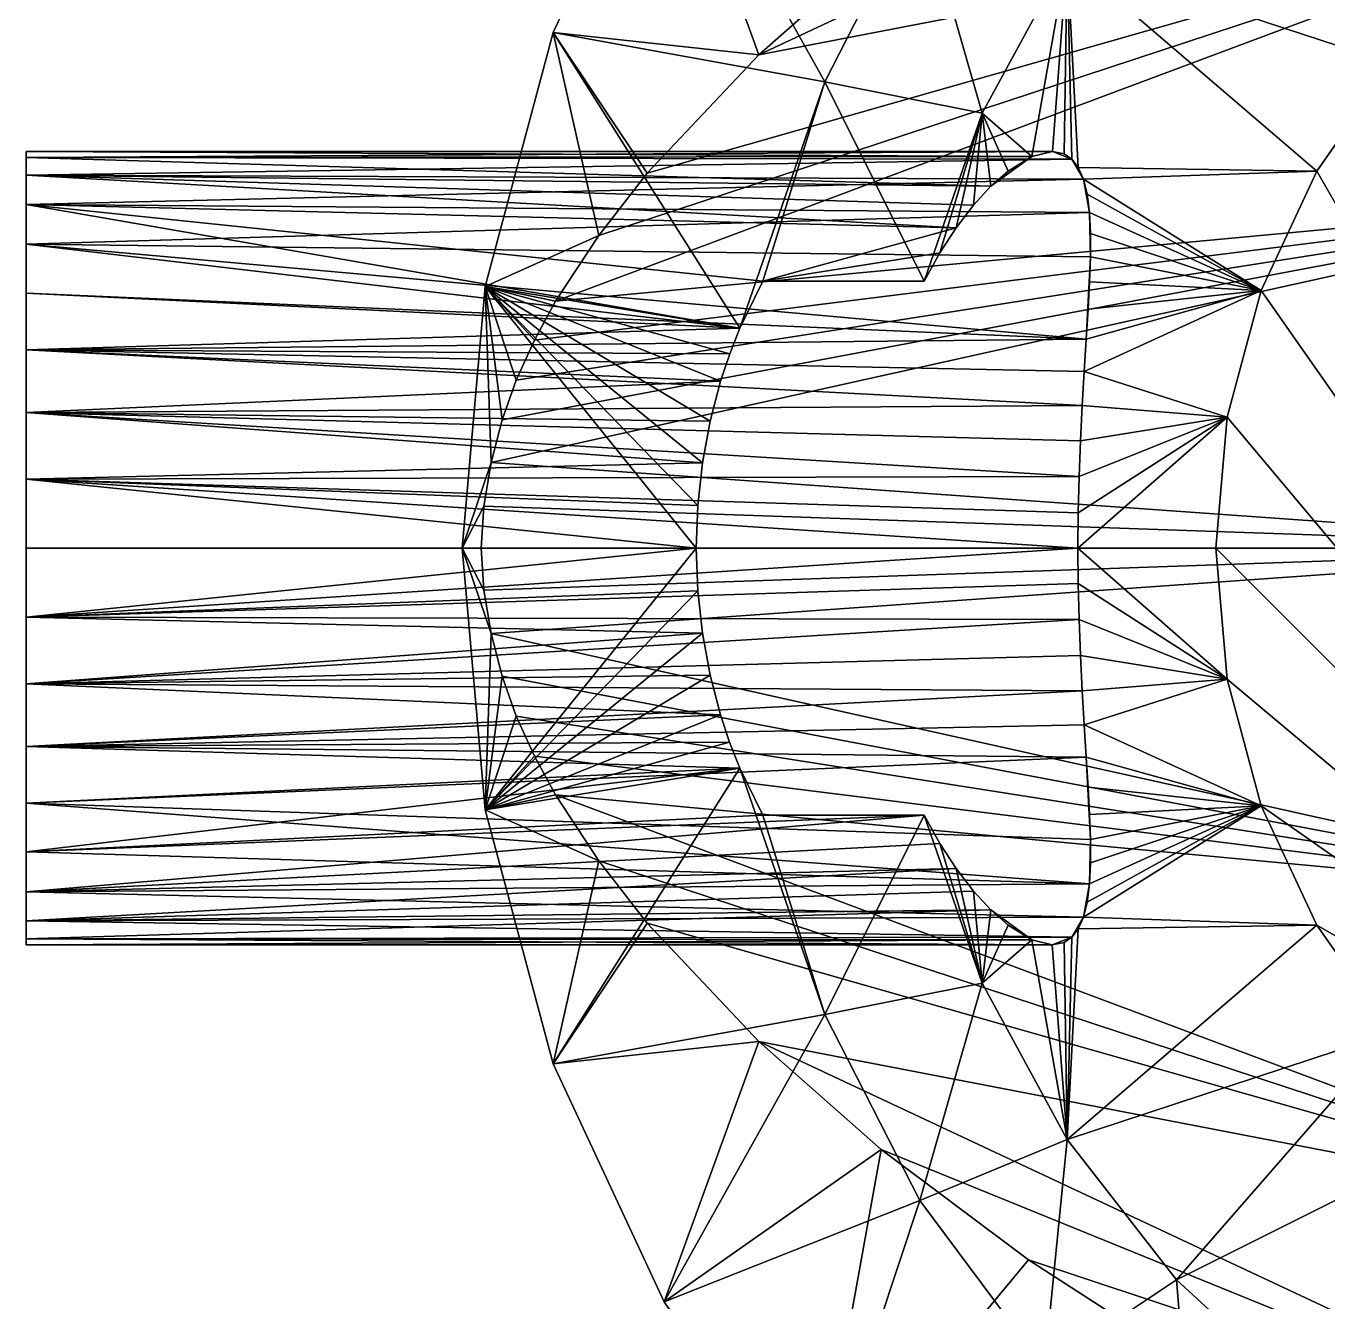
# Model space of a CAD drawing. Header units: inches. Extents: x 0 to 46333, y 12439 to 30520.
# Drawn here: x 12014.95 to 12047.86, y 17482.95 to 17515.18 of the extents above; entities that cross this region are included whole.
import ezdxf

# ---------------------------------------------------------------- set-up
doc = ezdxf.new("R2010")
doc.units = ezdxf.units.IN
doc.header["$MEASUREMENT"] = 0
doc.layers.add('DLX_FL1_LUM', color=7, linetype='Continuous', true_color=0xffd400)

msp = doc.modelspace()

# ---------------------------------------------------------------- linework, layer by layer
at = {"layer": 'DLX_FL1_LUM'}
for points in [[(12033.476, 17514.46, 0), (12057.188, 17525.573, 0)], [(12057.188, 17525.573, 0), (12033.476, 17514.46, 0)], [(12031.083, 17521.036, 0), (12028.276, 17515.019, 0)], [(12028.276, 17515.019, 0), (12031.083, 17521.036, 0)], [(12031.083, 17521.036, 0), (12035.143, 17513.772, 0)], [(12035.143, 17513.772, 0), (12031.083, 17521.036, 0)], [(12031.083, 17521.036, 0), (12033.476, 17514.46, 0)], [(12033.476, 17514.46, 0), (12031.083, 17521.036, 0)], [(12028.336, 17508.228, 0), (12057.188, 17519.033, 0)], [(12057.188, 17519.033, 0), (12028.336, 17508.228, 0)], [(12029.427, 17509.894, 0), (12057.188, 17519.033, 0)], [(12057.188, 17519.033, 0), (12029.427, 17509.894, 0)], [(12057.188, 17519.033, 0), (12030.648, 17511.47, 0)], [(12030.648, 17511.47, 0), (12057.188, 17519.033, 0)], [(12033.476, 17514.46, 0), (12057.188, 17519.033, 0)], [(12057.188, 17519.033, 0), (12033.476, 17514.46, 0)], [(12037.539, 17518.473, 0), (12035.143, 17513.772, 0)], [(12035.143, 17513.772, 0), (12037.539, 17518.473, 0)], [(12039.118, 17512.985, 0), (12037.539, 17518.473, 0)], [(12037.539, 17518.473, 0), (12039.118, 17512.985, 0)], [(12036.564, 17517.185, 0), (12033.476, 17514.46, 0)], [(12033.476, 17514.46, 0), (12036.564, 17517.185, 0)], [(12039.118, 17512.985, 0), (12041.264, 17516.936, 0)], [(12041.264, 17516.936, 0), (12039.118, 17512.985, 0)], [(12040.37, 17511.888, 0), (12041.264, 17516.936, 0)], [(12041.264, 17516.936, 0), (12040.37, 17511.888, 0)], [(12040.891, 17512.015, 0), (12041.264, 17516.936, 0)], [(12041.264, 17516.936, 0), (12040.891, 17512.015, 0)], [(12041.186, 17511.957, 0), (12041.264, 17516.936, 0)], [(12041.264, 17516.936, 0), (12041.186, 17511.957, 0)], [(12041.264, 17516.936, 0), (12041.382, 17511.824, 0)], [(12041.547, 17511.61, 0), (12041.264, 17516.936, 0)], [(12041.382, 17511.824, 0), (12041.264, 17516.936, 0)], [(12047.575, 17511.513, 0), (12041.264, 17516.936, 0)], [(12041.264, 17516.936, 0), (12041.547, 17511.61, 0)], [(12041.264, 17516.936, 0), (12049.479, 17514.233, 0)], [(12041.264, 17516.936, 0), (12047.575, 17511.513, 0)], [(12049.479, 17514.233, 0), (12041.264, 17516.936, 0)], [(12028.276, 17515.019, 0), (12026.558, 17508.606, 0)], [(12026.558, 17508.606, 0), (12028.276, 17515.019, 0)], [(12032.994, 17507.552, 0), (12028.276, 17515.019, 0)], [(12035.143, 17513.772, 0), (12028.276, 17515.019, 0)], [(12028.276, 17515.019, 0), (12032.994, 17507.552, 0)], [(12028.276, 17515.019, 0), (12035.143, 17513.772, 0)], [(12033.476, 17514.46, 0), (12028.276, 17515.019, 0)], [(12028.276, 17515.019, 0), (12029.427, 17509.894, 0)], [(12030.648, 17511.47, 0), (12028.276, 17515.019, 0)], [(12028.276, 17515.019, 0), (12033.476, 17514.46, 0)], [(12029.427, 17509.894, 0), (12028.276, 17515.019, 0)], [(12028.276, 17515.019, 0), (12030.648, 17511.47, 0)], [(12033.476, 17514.46, 0), (12030.648, 17511.47, 0)], [(12030.648, 17511.47, 0), (12033.476, 17514.46, 0)], [(12047.575, 17511.513, 0), (12049.479, 17514.233, 0)], [(12049.479, 17514.233, 0), (12047.575, 17511.513, 0)], [(12035.143, 17513.772, 0), (12032.994, 17507.552, 0)], [(12032.994, 17507.552, 0), (12035.143, 17513.772, 0)], [(12035.143, 17513.772, 0), (12033.572, 17508.735, 0)], [(12033.572, 17508.735, 0), (12035.143, 17513.772, 0)], [(12035.143, 17513.772, 0), (12039.118, 17512.985, 0)], [(12037.65, 17508.734, 0), (12035.143, 17513.772, 0)], [(12039.118, 17512.985, 0), (12035.143, 17513.772, 0)], [(12035.143, 17513.772, 0), (12037.65, 17508.734, 0)], [(12037.65, 17508.734, 0), (12039.118, 17512.985, 0)], [(12039.118, 17512.985, 0), (12037.65, 17508.734, 0)], [(12038.048, 17509.451, 0), (12039.118, 17512.985, 0)], [(12039.118, 17512.985, 0), (12038.048, 17509.451, 0)], [(12038.463, 17510.089, 0), (12039.118, 17512.985, 0)], [(12039.118, 17512.985, 0), (12038.463, 17510.089, 0)], [(12038.898, 17510.654, 0), (12039.118, 17512.985, 0)], [(12039.118, 17512.985, 0), (12038.898, 17510.654, 0)], [(12039.339, 17511.135, 0), (12039.118, 17512.985, 0)], [(12039.771, 17511.518, 0), (12039.118, 17512.985, 0)], [(12039.118, 17512.985, 0), (12039.339, 17511.135, 0)], [(12040.37, 17511.888, 0), (12039.118, 17512.985, 0)], [(12039.118, 17512.985, 0), (12039.771, 17511.518, 0)], [(12039.118, 17512.985, 0), (12040.37, 17511.888, 0)], [(12014.954, 17512.016, 0), (12014.953, 17491.969, 0)], [(12014.953, 17491.969, 0), (12014.954, 17512.016, 0)], [(12014.954, 17511.864, 0), (12014.953, 17491.969, 0)], [(12014.953, 17491.969, 0), (12014.954, 17511.864, 0)], [(12014.954, 17511.864, 0), (12014.953, 17491.969, 0)], [(12014.953, 17491.969, 0), (12014.954, 17511.864, 0)], [(12014.954, 17511.864, 0), (12014.954, 17512.016, 0)], [(12014.954, 17512.016, 0), (12040.37, 17511.888, 0)], [(12014.954, 17512.016, 0), (12040.891, 17512.015, 0)], [(12040.37, 17511.888, 0), (12014.954, 17512.016, 0)], [(12040.891, 17512.015, 0), (12014.954, 17512.016, 0)], [(12014.954, 17512.016, 0), (12014.954, 17511.864, 0)], [(12014.954, 17511.864, 0), (12014.954, 17512.016, 0)], [(12014.954, 17512.016, 0), (12014.954, 17511.864, 0)], [(12014.954, 17511.864, 0), (12040.891, 17512.015, 0)], [(12040.891, 17512.015, 0), (12014.954, 17511.864, 0)], [(12014.954, 17511.864, 0), (12040.37, 17511.888, 0)], [(12040.37, 17511.888, 0), (12014.954, 17511.864, 0)], [(12014.954, 17511.412, 0), (12014.954, 17511.864, 0)], [(12014.954, 17511.864, 0), (12039.339, 17511.135, 0)], [(12039.339, 17511.135, 0), (12014.954, 17511.864, 0)], [(12014.954, 17511.864, 0), (12041.382, 17511.824, 0)], [(12041.382, 17511.824, 0), (12014.954, 17511.864, 0)], [(12014.954, 17511.864, 0), (12014.954, 17511.412, 0)], [(12014.954, 17511.412, 0), (12014.954, 17511.864, 0)], [(12014.954, 17511.864, 0), (12014.954, 17511.412, 0)], [(12039.339, 17511.135, 0), (12040.37, 17511.888, 0)], [(12040.37, 17511.888, 0), (12039.339, 17511.135, 0)], [(12039.771, 17511.518, 0), (12040.37, 17511.888, 0)], [(12040.37, 17511.888, 0), (12039.771, 17511.518, 0)], [(12040.37, 17511.888, 0), (12040.891, 17512.015, 0)], [(12040.891, 17512.015, 0), (12040.37, 17511.888, 0)], [(12040.891, 17512.015, 0), (12041.186, 17511.957, 0)], [(12041.186, 17511.957, 0), (12040.891, 17512.015, 0)], [(12040.891, 17512.015, 0), (12041.382, 17511.824, 0)], [(12041.382, 17511.824, 0), (12040.891, 17512.015, 0)], [(12041.186, 17511.957, 0), (12041.382, 17511.824, 0)], [(12041.382, 17511.824, 0), (12041.186, 17511.957, 0)], [(12014.954, 17511.412, 0), (12041.382, 17511.824, 0)], [(12041.382, 17511.824, 0), (12014.954, 17511.412, 0)], [(12041.382, 17511.824, 0), (12041.547, 17511.61, 0)], [(12041.382, 17511.824, 0), (12041.678, 17511.313, 0)], [(12041.547, 17511.61, 0), (12041.382, 17511.824, 0)], [(12041.678, 17511.313, 0), (12041.382, 17511.824, 0)], [(12047.575, 17511.513, 0), (12041.547, 17511.61, 0)], [(12041.547, 17511.61, 0), (12041.678, 17511.313, 0)], [(12041.547, 17511.61, 0), (12047.575, 17511.513, 0)], [(12041.678, 17511.313, 0), (12041.547, 17511.61, 0)], [(12014.954, 17511.412, 0), (12014.953, 17491.969, 0)], [(12014.953, 17491.969, 0), (12014.954, 17511.412, 0)], [(12014.954, 17511.412, 0), (12014.953, 17491.969, 0)], [(12014.953, 17491.969, 0), (12014.954, 17511.412, 0)], [(12014.954, 17510.673, 0), (12014.954, 17511.412, 0)], [(12014.954, 17511.412, 0), (12038.463, 17510.089, 0)], [(12014.954, 17511.412, 0), (12038.898, 17510.654, 0)], [(12038.463, 17510.089, 0), (12014.954, 17511.412, 0)], [(12014.954, 17511.412, 0), (12039.339, 17511.135, 0)], [(12038.898, 17510.654, 0), (12014.954, 17511.412, 0)], [(12039.339, 17511.135, 0), (12014.954, 17511.412, 0)], [(12014.954, 17511.412, 0), (12041.678, 17511.313, 0)], [(12041.678, 17511.313, 0), (12014.954, 17511.412, 0)], [(12014.954, 17511.412, 0), (12014.954, 17510.673, 0)], [(12014.954, 17510.673, 0), (12014.954, 17511.412, 0)], [(12014.954, 17511.412, 0), (12014.954, 17510.673, 0)], [(12014.954, 17510.673, 0), (12041.678, 17511.313, 0)], [(12041.678, 17511.313, 0), (12014.954, 17510.673, 0)], [(12030.648, 17511.47, 0), (12029.427, 17509.894, 0)], [(12029.427, 17509.894, 0), (12030.648, 17511.47, 0)], [(12039.339, 17511.135, 0), (12039.771, 17511.518, 0)], [(12039.771, 17511.518, 0), (12039.339, 17511.135, 0)], [(12047.575, 17511.513, 0), (12041.678, 17511.313, 0)], [(12041.678, 17511.313, 0), (12047.575, 17511.513, 0)], [(12046.172, 17508.505, 0), (12041.678, 17511.313, 0)], [(12041.678, 17511.313, 0), (12041.773, 17510.934, 0)], [(12041.678, 17511.313, 0), (12046.172, 17508.505, 0)], [(12041.678, 17511.313, 0), (12041.829, 17510.473, 0)], [(12041.773, 17510.934, 0), (12041.678, 17511.313, 0)], [(12041.829, 17510.473, 0), (12041.678, 17511.313, 0)], [(12046.172, 17508.505, 0), (12047.575, 17511.513, 0)], [(12047.575, 17511.513, 0), (12046.172, 17508.505, 0)], [(12064.067, 17482.946, 0), (12047.575, 17511.513, 0)], [(12047.575, 17511.513, 0), (12064.067, 17482.946, 0)], [(12026.704, 17504.154, 0), (12057.188, 17510.923, 0)], [(12057.188, 17510.923, 0), (12026.704, 17504.154, 0)], [(12026.984, 17505.232, 0), (12057.188, 17510.923, 0)], [(12057.188, 17510.923, 0), (12026.984, 17505.232, 0)], [(12057.188, 17510.923, 0), (12027.343, 17506.237, 0)], [(12027.343, 17506.237, 0), (12057.188, 17510.923, 0)], [(12027.807, 17507.248, 0), (12057.188, 17510.923, 0)], [(12057.188, 17510.923, 0), (12027.807, 17507.248, 0)], [(12028.336, 17508.228, 0), (12057.188, 17510.923, 0)], [(12057.188, 17510.923, 0), (12028.336, 17508.228, 0)], [(12038.898, 17510.654, 0), (12039.339, 17511.135, 0)], [(12039.339, 17511.135, 0), (12038.898, 17510.654, 0)], [(12046.172, 17508.505, 0), (12041.773, 17510.934, 0)], [(12041.773, 17510.934, 0), (12041.829, 17510.473, 0)], [(12041.773, 17510.934, 0), (12046.172, 17508.505, 0)], [(12041.829, 17510.473, 0), (12041.773, 17510.934, 0)], [(12014.954, 17510.673, 0), (12014.953, 17491.969, 0)], [(12014.953, 17491.969, 0), (12014.954, 17510.673, 0)], [(12014.954, 17510.673, 0), (12014.953, 17491.969, 0)], [(12014.953, 17491.969, 0), (12014.954, 17510.673, 0)], [(12014.954, 17509.671, 0), (12014.954, 17510.673, 0)], [(12014.954, 17510.673, 0), (12032.994, 17507.552, 0)], [(12014.954, 17510.673, 0), (12033.572, 17508.735, 0)], [(12032.994, 17507.552, 0), (12014.954, 17510.673, 0)], [(12014.954, 17510.673, 0), (12038.463, 17510.089, 0)], [(12033.572, 17508.735, 0), (12014.954, 17510.673, 0)], [(12038.463, 17510.089, 0), (12014.954, 17510.673, 0)], [(12014.954, 17510.673, 0), (12041.829, 17510.473, 0)], [(12041.829, 17510.473, 0), (12014.954, 17510.673, 0)], [(12014.954, 17510.673, 0), (12014.954, 17509.671, 0)], [(12014.954, 17509.671, 0), (12014.954, 17510.673, 0)], [(12014.954, 17510.673, 0), (12014.954, 17509.671, 0)], [(12038.463, 17510.089, 0), (12038.898, 17510.654, 0)], [(12038.898, 17510.654, 0), (12038.463, 17510.089, 0)], [(12014.954, 17509.671, 0), (12041.829, 17510.473, 0)], [(12041.829, 17510.473, 0), (12014.954, 17509.671, 0)], [(12046.172, 17508.505, 0), (12041.829, 17510.473, 0)], [(12041.829, 17510.473, 0), (12041.853, 17509.943, 0)], [(12041.829, 17510.473, 0), (12046.172, 17508.505, 0)], [(12041.829, 17510.473, 0), (12041.851, 17509.354, 0)], [(12041.853, 17509.943, 0), (12041.829, 17510.473, 0)], [(12041.851, 17509.354, 0), (12041.829, 17510.473, 0)], [(12029.427, 17509.894, 0), (12026.558, 17508.606, 0)], [(12026.558, 17508.606, 0), (12029.427, 17509.894, 0)], [(12029.427, 17509.894, 0), (12028.336, 17508.228, 0)], [(12028.336, 17508.228, 0), (12029.427, 17509.894, 0)], [(12033.572, 17508.735, 0), (12038.463, 17510.089, 0)], [(12038.463, 17510.089, 0), (12033.572, 17508.735, 0)], [(12038.048, 17509.451, 0), (12038.463, 17510.089, 0)], [(12038.463, 17510.089, 0), (12038.048, 17509.451, 0)], [(12041.853, 17509.943, 0), (12041.851, 17509.354, 0)], [(12041.851, 17509.354, 0), (12041.853, 17509.943, 0)], [(12046.172, 17508.505, 0), (12041.853, 17509.943, 0)], [(12041.853, 17509.943, 0), (12046.172, 17508.505, 0)], [(12014.954, 17509.671, 0), (12014.953, 17491.969, 0)], [(12014.953, 17491.969, 0), (12014.954, 17509.671, 0)], [(12014.954, 17509.671, 0), (12014.953, 17491.969, 0)], [(12014.953, 17491.969, 0), (12014.954, 17509.671, 0)], [(12032.994, 17507.552, 0), (12014.954, 17509.671, 0)], [(12014.954, 17508.435, 0), (12014.954, 17509.671, 0)], [(12014.954, 17509.671, 0), (12032.994, 17507.552, 0)], [(12014.954, 17509.671, 0), (12041.851, 17509.354, 0)], [(12041.851, 17509.354, 0), (12014.954, 17509.671, 0)], [(12014.954, 17509.671, 0), (12041.746, 17507.272, 0)], [(12041.746, 17507.272, 0), (12014.954, 17509.671, 0)], [(12014.954, 17509.671, 0), (12014.954, 17508.435, 0)], [(12014.954, 17508.435, 0), (12014.954, 17509.671, 0)], [(12014.954, 17509.671, 0), (12014.954, 17508.435, 0)], [(12033.572, 17508.735, 0), (12038.048, 17509.451, 0)], [(12038.048, 17509.451, 0), (12033.572, 17508.735, 0)], [(12037.65, 17508.734, 0), (12038.048, 17509.451, 0)], [(12038.048, 17509.451, 0), (12037.65, 17508.734, 0)], [(12041.851, 17509.354, 0), (12041.746, 17507.272, 0)], [(12041.746, 17507.272, 0), (12041.851, 17509.354, 0)], [(12041.851, 17509.354, 0), (12041.793, 17508.03, 0)], [(12041.793, 17508.03, 0), (12041.851, 17509.354, 0)], [(12041.851, 17509.354, 0), (12041.829, 17508.721, 0)], [(12041.829, 17508.721, 0), (12041.851, 17509.354, 0)], [(12046.172, 17508.505, 0), (12041.851, 17509.354, 0)], [(12041.851, 17509.354, 0), (12046.172, 17508.505, 0)], [(12026.558, 17508.606, 0), (12025.979, 17501.992, 0)], [(12025.979, 17501.992, 0), (12026.558, 17508.606, 0)], [(12031.887, 17501.992, 0), (12026.558, 17508.606, 0)], [(12031.927, 17503.07, 0), (12026.558, 17508.606, 0)], [(12026.558, 17508.606, 0), (12031.887, 17501.992, 0)], [(12032.047, 17504.144, 0), (12026.558, 17508.606, 0)], [(12026.558, 17508.606, 0), (12031.927, 17503.07, 0)], [(12032.241, 17505.197, 0), (12026.558, 17508.606, 0)], [(12026.558, 17508.606, 0), (12032.047, 17504.144, 0)], [(12032.505, 17506.207, 0), (12026.558, 17508.606, 0)], [(12026.558, 17508.606, 0), (12032.241, 17505.197, 0)], [(12032.736, 17506.898, 0), (12026.558, 17508.606, 0)], [(12026.558, 17508.606, 0), (12032.505, 17506.207, 0)], [(12032.994, 17507.552, 0), (12026.558, 17508.606, 0)], [(12026.558, 17508.606, 0), (12032.736, 17506.898, 0)], [(12026.558, 17508.606, 0), (12032.994, 17507.552, 0)], [(12028.336, 17508.228, 0), (12026.558, 17508.606, 0)], [(12027.807, 17507.248, 0), (12026.558, 17508.606, 0)], [(12026.558, 17508.606, 0), (12028.336, 17508.228, 0)], [(12027.343, 17506.237, 0), (12026.558, 17508.606, 0)], [(12026.558, 17508.606, 0), (12027.807, 17507.248, 0)], [(12026.558, 17508.606, 0), (12026.704, 17504.154, 0)], [(12026.984, 17505.232, 0), (12026.558, 17508.606, 0)], [(12026.558, 17508.606, 0), (12027.343, 17506.237, 0)], [(12026.704, 17504.154, 0), (12026.558, 17508.606, 0)], [(12026.558, 17508.606, 0), (12026.984, 17505.232, 0)], [(12032.994, 17507.552, 0), (12033.572, 17508.735, 0)], [(12033.572, 17508.735, 0), (12032.994, 17507.552, 0)], [(12033.572, 17508.735, 0), (12037.65, 17508.734, 0)], [(12037.65, 17508.734, 0), (12033.572, 17508.735, 0)], [(12041.829, 17508.721, 0), (12041.793, 17508.03, 0)], [(12041.793, 17508.03, 0), (12041.829, 17508.721, 0)], [(12046.172, 17508.505, 0), (12041.829, 17508.721, 0)], [(12041.829, 17508.721, 0), (12046.172, 17508.505, 0)], [(12014.953, 17507.004, 0), (12014.954, 17508.435, 0)], [(12014.954, 17508.435, 0), (12014.953, 17507.004, 0)], [(12014.954, 17508.435, 0), (12014.953, 17491.969, 0)], [(12014.953, 17507.004, 0), (12014.954, 17508.435, 0)], [(12014.953, 17491.969, 0), (12014.954, 17508.435, 0)], [(12014.954, 17508.435, 0), (12014.953, 17491.969, 0)], [(12014.953, 17491.969, 0), (12014.954, 17508.435, 0)], [(12014.954, 17508.435, 0), (12014.953, 17507.004, 0)], [(12032.994, 17507.552, 0), (12014.954, 17508.435, 0)], [(12014.954, 17508.435, 0), (12032.994, 17507.552, 0)], [(12014.954, 17508.435, 0), (12041.746, 17507.272, 0)], [(12041.746, 17507.272, 0), (12014.954, 17508.435, 0)], [(12046.172, 17508.505, 0), (12041.694, 17506.457, 0)], [(12041.694, 17506.457, 0), (12046.172, 17508.505, 0)], [(12046.172, 17508.505, 0), (12041.746, 17507.272, 0)], [(12041.746, 17507.272, 0), (12046.172, 17508.505, 0)], [(12046.172, 17508.505, 0), (12041.793, 17508.03, 0)], [(12041.793, 17508.03, 0), (12046.172, 17508.505, 0)], [(12045.312, 17505.299, 0), (12046.172, 17508.505, 0)], [(12046.172, 17508.505, 0), (12045.312, 17505.299, 0)], [(12064.067, 17482.946, 0), (12046.172, 17508.505, 0)], [(12046.172, 17508.505, 0), (12064.067, 17482.946, 0)], [(12028.336, 17508.228, 0), (12027.807, 17507.248, 0)], [(12027.807, 17507.248, 0), (12028.336, 17508.228, 0)], [(12041.793, 17508.03, 0), (12041.746, 17507.272, 0)], [(12041.746, 17507.272, 0), (12041.793, 17508.03, 0)], [(12014.953, 17507.004, 0), (12032.994, 17507.552, 0)], [(12032.994, 17507.552, 0), (12014.953, 17507.004, 0)], [(12014.953, 17507.004, 0), (12041.746, 17507.272, 0)], [(12041.746, 17507.272, 0), (12014.953, 17507.004, 0)], [(12027.807, 17507.248, 0), (12027.343, 17506.237, 0)], [(12027.343, 17506.237, 0), (12027.807, 17507.248, 0)], [(12032.736, 17506.898, 0), (12032.994, 17507.552, 0)], [(12032.994, 17507.552, 0), (12032.736, 17506.898, 0)], [(12041.746, 17507.272, 0), (12041.694, 17506.457, 0)], [(12041.694, 17506.457, 0), (12041.746, 17507.272, 0)], [(12014.953, 17505.421, 0), (12014.953, 17507.004, 0)], [(12014.953, 17507.004, 0), (12032.505, 17506.207, 0)], [(12014.953, 17507.004, 0), (12032.736, 17506.898, 0)], [(12032.505, 17506.207, 0), (12014.953, 17507.004, 0)], [(12032.736, 17506.898, 0), (12014.953, 17507.004, 0)], [(12041.694, 17506.457, 0), (12014.953, 17507.004, 0)], [(12014.953, 17507.004, 0), (12041.644, 17505.599, 0)], [(12014.953, 17507.004, 0), (12041.694, 17506.457, 0)], [(12041.644, 17505.599, 0), (12014.953, 17507.004, 0)], [(12014.953, 17507.004, 0), (12014.953, 17505.421, 0)], [(12014.953, 17507.004, 0), (12014.953, 17491.969, 0)], [(12014.953, 17505.421, 0), (12014.953, 17507.004, 0)], [(12014.953, 17491.969, 0), (12014.953, 17507.004, 0)], [(12014.953, 17507.004, 0), (12014.953, 17491.969, 0)], [(12014.953, 17491.969, 0), (12014.953, 17507.004, 0)], [(12014.953, 17507.004, 0), (12014.953, 17505.421, 0)], [(12032.505, 17506.207, 0), (12032.736, 17506.898, 0)], [(12032.736, 17506.898, 0), (12032.505, 17506.207, 0)], [(12041.694, 17506.457, 0), (12041.644, 17505.599, 0)], [(12041.644, 17505.599, 0), (12041.694, 17506.457, 0)], [(12045.312, 17505.299, 0), (12041.694, 17506.457, 0)], [(12041.694, 17506.457, 0), (12045.312, 17505.299, 0)], [(12014.953, 17505.421, 0), (12032.505, 17506.207, 0)], [(12032.505, 17506.207, 0), (12014.953, 17505.421, 0)], [(12027.343, 17506.237, 0), (12026.984, 17505.232, 0)], [(12026.984, 17505.232, 0), (12027.343, 17506.237, 0)], [(12032.241, 17505.197, 0), (12032.505, 17506.207, 0)], [(12032.505, 17506.207, 0), (12032.241, 17505.197, 0)], [(12014.953, 17505.421, 0), (12041.644, 17505.599, 0)], [(12041.644, 17505.599, 0), (12014.953, 17505.421, 0)], [(12041.644, 17505.599, 0), (12041.601, 17504.707, 0)], [(12041.601, 17504.707, 0), (12041.644, 17505.599, 0)], [(12045.312, 17505.299, 0), (12041.644, 17505.599, 0)], [(12041.644, 17505.599, 0), (12045.312, 17505.299, 0)], [(12014.953, 17503.733, 0), (12014.953, 17505.421, 0)], [(12014.953, 17505.421, 0), (12032.047, 17504.144, 0)], [(12014.953, 17505.421, 0), (12032.241, 17505.197, 0)], [(12032.047, 17504.144, 0), (12014.953, 17505.421, 0)], [(12032.241, 17505.197, 0), (12014.953, 17505.421, 0)], [(12041.601, 17504.707, 0), (12014.953, 17505.421, 0)], [(12014.953, 17505.421, 0), (12041.567, 17503.798, 0)], [(12014.953, 17505.421, 0), (12041.601, 17504.707, 0)], [(12041.567, 17503.798, 0), (12014.953, 17505.421, 0)], [(12014.953, 17505.421, 0), (12014.953, 17503.733, 0)], [(12014.953, 17505.421, 0), (12014.953, 17491.969, 0)], [(12014.953, 17503.733, 0), (12014.953, 17505.421, 0)], [(12014.953, 17491.969, 0), (12014.953, 17505.421, 0)], [(12014.953, 17505.421, 0), (12014.953, 17491.969, 0)], [(12014.953, 17491.969, 0), (12014.953, 17505.421, 0)], [(12014.953, 17505.421, 0), (12014.953, 17503.733, 0)], [(12045.312, 17505.299, 0), (12041.538, 17501.991, 0)], [(12041.538, 17501.991, 0), (12045.312, 17505.299, 0)], [(12045.312, 17505.299, 0), (12041.545, 17502.887, 0)], [(12041.545, 17502.887, 0), (12045.312, 17505.299, 0)], [(12045.312, 17505.299, 0), (12041.567, 17503.798, 0)], [(12041.567, 17503.798, 0), (12045.312, 17505.299, 0)], [(12045.312, 17505.299, 0), (12041.601, 17504.707, 0)], [(12041.601, 17504.707, 0), (12045.312, 17505.299, 0)], [(12045.024, 17501.991, 0), (12045.312, 17505.299, 0)], [(12045.312, 17505.299, 0), (12045.024, 17501.991, 0)], [(12064.067, 17482.946, 0), (12045.312, 17505.299, 0)], [(12045.312, 17505.299, 0), (12064.067, 17482.946, 0)], [(12026.984, 17505.232, 0), (12026.704, 17504.154, 0)], [(12026.704, 17504.154, 0), (12026.984, 17505.232, 0)], [(12032.047, 17504.144, 0), (12032.241, 17505.197, 0)], [(12032.241, 17505.197, 0), (12032.047, 17504.144, 0)], [(12041.601, 17504.707, 0), (12041.567, 17503.798, 0)], [(12041.567, 17503.798, 0), (12041.601, 17504.707, 0)], [(12014.953, 17503.733, 0), (12032.047, 17504.144, 0)], [(12032.047, 17504.144, 0), (12014.953, 17503.733, 0)], [(12026.704, 17504.154, 0), (12025.979, 17501.992, 0)], [(12025.979, 17501.992, 0), (12026.704, 17504.154, 0)], [(12026.704, 17504.154, 0), (12026.521, 17503.055, 0)], [(12026.521, 17503.055, 0), (12026.704, 17504.154, 0)], [(12026.704, 17504.154, 0), (12057.187, 17501.991, 0)], [(12057.187, 17501.991, 0), (12026.704, 17504.154, 0)], [(12031.927, 17503.07, 0), (12032.047, 17504.144, 0)], [(12032.047, 17504.144, 0), (12031.927, 17503.07, 0)], [(12014.953, 17503.733, 0), (12041.567, 17503.798, 0)], [(12041.567, 17503.798, 0), (12014.953, 17503.733, 0)], [(12014.953, 17501.992, 0), (12014.953, 17503.733, 0)], [(12014.953, 17503.733, 0), (12031.887, 17501.992, 0)], [(12014.953, 17503.733, 0), (12031.927, 17503.07, 0)], [(12031.887, 17501.992, 0), (12014.953, 17503.733, 0)], [(12031.927, 17503.07, 0), (12014.953, 17503.733, 0)], [(12014.953, 17503.733, 0), (12041.545, 17502.887, 0)], [(12041.545, 17502.887, 0), (12014.953, 17503.733, 0)], [(12014.953, 17503.733, 0), (12041.538, 17501.991, 0)], [(12041.538, 17501.991, 0), (12014.953, 17503.733, 0)], [(12014.953, 17503.733, 0), (12014.953, 17501.992, 0)], [(12014.953, 17503.733, 0), (12014.953, 17491.969, 0)], [(12014.953, 17501.992, 0), (12014.953, 17503.733, 0)], [(12014.953, 17491.969, 0), (12014.953, 17503.733, 0)], [(12014.953, 17503.733, 0), (12014.953, 17491.969, 0)], [(12014.953, 17491.969, 0), (12014.953, 17503.733, 0)], [(12014.953, 17503.733, 0), (12014.953, 17501.992, 0)], [(12041.567, 17503.798, 0), (12041.545, 17502.887, 0)], [(12041.545, 17502.887, 0), (12041.567, 17503.798, 0)], [(12026.521, 17503.055, 0), (12025.979, 17501.992, 0)], [(12025.979, 17501.992, 0), (12026.521, 17503.055, 0)], [(12026.521, 17503.055, 0), (12026.456, 17501.992, 0)], [(12026.456, 17501.992, 0), (12026.521, 17503.055, 0)], [(12057.187, 17501.991, 0), (12026.521, 17503.055, 0)], [(12026.521, 17503.055, 0), (12057.187, 17501.991, 0)], [(12031.887, 17501.992, 0), (12031.927, 17503.07, 0)], [(12031.927, 17503.07, 0), (12031.887, 17501.992, 0)], [(12041.545, 17502.887, 0), (12041.538, 17501.991, 0)], [(12041.538, 17501.991, 0), (12041.545, 17502.887, 0)], [(12014.953, 17500.252, 0), (12014.953, 17501.992, 0)], [(12014.953, 17501.992, 0), (12031.887, 17501.992, 0)], [(12031.887, 17501.992, 0), (12014.953, 17500.252, 0)], [(12031.887, 17501.992, 0), (12014.953, 17501.992, 0)], [(12014.953, 17500.252, 0), (12031.887, 17501.992, 0)], [(12014.953, 17501.992, 0), (12041.538, 17501.991, 0)], [(12041.538, 17501.991, 0), (12014.953, 17501.992, 0)], [(12014.953, 17501.992, 0), (12014.953, 17500.252, 0)], [(12014.953, 17501.992, 0), (12014.953, 17491.969, 0)], [(12014.953, 17500.252, 0), (12014.953, 17501.992, 0)], [(12014.953, 17491.969, 0), (12014.953, 17501.992, 0)], [(12014.953, 17501.992, 0), (12014.953, 17491.969, 0)], [(12014.953, 17491.969, 0), (12014.953, 17501.992, 0)], [(12014.953, 17501.992, 0), (12014.953, 17500.252, 0)], [(12014.953, 17500.252, 0), (12041.538, 17501.991, 0)], [(12041.538, 17501.991, 0), (12014.953, 17500.252, 0)], [(12025.979, 17501.992, 0), (12031.887, 17501.992, 0)], [(12031.887, 17501.992, 0), (12025.979, 17501.992, 0)], [(12025.979, 17501.992, 0), (12026.558, 17495.378, 0)], [(12026.558, 17495.378, 0), (12025.979, 17501.992, 0)], [(12025.979, 17501.992, 0), (12026.704, 17499.831, 0)], [(12026.456, 17501.992, 0), (12025.979, 17501.992, 0)], [(12026.521, 17500.928, 0), (12025.979, 17501.992, 0)], [(12025.979, 17501.992, 0), (12026.456, 17501.992, 0)], [(12026.704, 17499.831, 0), (12025.979, 17501.992, 0)], [(12025.979, 17501.992, 0), (12026.521, 17500.928, 0)], [(12026.456, 17501.992, 0), (12026.521, 17500.928, 0)], [(12026.521, 17500.928, 0), (12026.456, 17501.992, 0)], [(12026.456, 17501.992, 0), (12057.187, 17501.991, 0)], [(12057.187, 17501.991, 0), (12026.456, 17501.992, 0)], [(12026.521, 17500.928, 0), (12057.187, 17501.991, 0)], [(12057.187, 17501.991, 0), (12026.521, 17500.928, 0)], [(12026.558, 17495.378, 0), (12031.887, 17501.992, 0)], [(12031.887, 17501.992, 0), (12026.558, 17495.378, 0)], [(12026.704, 17499.831, 0), (12057.187, 17501.991, 0)], [(12057.187, 17501.991, 0), (12026.704, 17499.831, 0)], [(12031.927, 17500.914, 0), (12031.887, 17501.992, 0)], [(12031.887, 17501.992, 0), (12031.927, 17500.914, 0)], [(12041.538, 17501.991, 0), (12045.024, 17501.991, 0)], [(12041.538, 17501.991, 0), (12045.312, 17498.684, 0)], [(12045.024, 17501.991, 0), (12041.538, 17501.991, 0)], [(12045.312, 17498.684, 0), (12041.538, 17501.991, 0)], [(12041.538, 17501.991, 0), (12041.545, 17501.096, 0)], [(12041.545, 17501.096, 0), (12041.538, 17501.991, 0)], [(12045.312, 17498.684, 0), (12045.024, 17501.991, 0)], [(12045.024, 17501.991, 0), (12045.312, 17498.684, 0)], [(12064.067, 17482.946, 0), (12045.024, 17501.991, 0)], [(12045.024, 17501.991, 0), (12064.067, 17482.946, 0)], [(12014.953, 17500.252, 0), (12041.545, 17501.096, 0)], [(12041.545, 17501.096, 0), (12014.953, 17500.252, 0)], [(12041.545, 17501.096, 0), (12045.312, 17498.684, 0)], [(12045.312, 17498.684, 0), (12041.545, 17501.096, 0)], [(12041.545, 17501.096, 0), (12041.567, 17500.185, 0)], [(12041.567, 17500.185, 0), (12041.545, 17501.096, 0)], [(12031.927, 17500.914, 0), (12014.953, 17500.252, 0)], [(12014.953, 17500.252, 0), (12031.927, 17500.914, 0)], [(12026.521, 17500.928, 0), (12026.704, 17499.831, 0)], [(12026.704, 17499.831, 0), (12026.521, 17500.928, 0)], [(12026.558, 17495.378, 0), (12031.927, 17500.914, 0)], [(12031.927, 17500.914, 0), (12026.558, 17495.378, 0)], [(12032.047, 17499.84, 0), (12031.927, 17500.914, 0)], [(12031.927, 17500.914, 0), (12032.047, 17499.84, 0)], [(12014.953, 17500.252, 0), (12032.047, 17499.84, 0)], [(12014.953, 17498.564, 0), (12014.953, 17500.252, 0)], [(12032.047, 17499.84, 0), (12014.953, 17500.252, 0)], [(12014.953, 17500.252, 0), (12041.567, 17500.185, 0)], [(12041.567, 17500.185, 0), (12014.953, 17500.252, 0)], [(12014.953, 17500.252, 0), (12014.953, 17498.564, 0)], [(12014.953, 17500.252, 0), (12014.953, 17491.969, 0)], [(12014.953, 17498.564, 0), (12014.953, 17500.252, 0)], [(12014.953, 17491.969, 0), (12014.953, 17500.252, 0)], [(12014.953, 17500.252, 0), (12014.953, 17491.969, 0)], [(12014.953, 17491.969, 0), (12014.953, 17500.252, 0)], [(12014.953, 17500.252, 0), (12014.953, 17498.564, 0)], [(12014.953, 17498.564, 0), (12041.567, 17500.185, 0)], [(12041.567, 17500.185, 0), (12014.953, 17498.564, 0)], [(12041.567, 17500.185, 0), (12045.312, 17498.684, 0)], [(12045.312, 17498.684, 0), (12041.567, 17500.185, 0)], [(12041.567, 17500.185, 0), (12041.601, 17499.276, 0)], [(12041.601, 17499.276, 0), (12041.567, 17500.185, 0)], [(12014.953, 17498.564, 0), (12032.047, 17499.84, 0)], [(12032.047, 17499.84, 0), (12014.953, 17498.564, 0)], [(12026.558, 17495.378, 0), (12032.047, 17499.84, 0)], [(12032.047, 17499.84, 0), (12026.558, 17495.378, 0)], [(12026.704, 17499.831, 0), (12026.558, 17495.378, 0)], [(12026.558, 17495.378, 0), (12026.704, 17499.831, 0)], [(12026.704, 17499.831, 0), (12026.984, 17498.753, 0)], [(12026.704, 17499.831, 0), (12057.187, 17493.059, 0)], [(12026.984, 17498.753, 0), (12026.704, 17499.831, 0)], [(12057.187, 17493.059, 0), (12026.704, 17499.831, 0)], [(12032.241, 17498.786, 0), (12032.047, 17499.84, 0)], [(12032.047, 17499.84, 0), (12032.241, 17498.786, 0)], [(12014.953, 17498.564, 0), (12041.601, 17499.276, 0)], [(12041.601, 17499.276, 0), (12014.953, 17498.564, 0)], [(12041.601, 17499.276, 0), (12045.312, 17498.684, 0)], [(12045.312, 17498.684, 0), (12041.601, 17499.276, 0)], [(12041.601, 17499.276, 0), (12041.644, 17498.384, 0)], [(12041.644, 17498.384, 0), (12041.601, 17499.276, 0)], [(12032.241, 17498.786, 0), (12014.953, 17498.564, 0)], [(12014.953, 17498.564, 0), (12032.241, 17498.786, 0)], [(12026.558, 17495.378, 0), (12032.241, 17498.786, 0)], [(12032.241, 17498.786, 0), (12026.558, 17495.378, 0)], [(12026.984, 17498.753, 0), (12026.558, 17495.378, 0)], [(12026.558, 17495.378, 0), (12026.984, 17498.753, 0)], [(12026.984, 17498.753, 0), (12027.343, 17497.747, 0)], [(12057.187, 17493.059, 0), (12026.984, 17498.753, 0)], [(12027.343, 17497.747, 0), (12026.984, 17498.753, 0)], [(12026.984, 17498.753, 0), (12057.187, 17493.059, 0)], [(12032.505, 17497.777, 0), (12032.241, 17498.786, 0)], [(12032.241, 17498.786, 0), (12032.505, 17497.777, 0)], [(12014.953, 17498.564, 0), (12032.505, 17497.777, 0)], [(12014.953, 17496.981, 0), (12014.953, 17498.564, 0)], [(12032.505, 17497.777, 0), (12014.953, 17498.564, 0)], [(12014.953, 17498.564, 0), (12041.644, 17498.384, 0)], [(12041.644, 17498.384, 0), (12014.953, 17498.564, 0)], [(12014.953, 17498.564, 0), (12014.953, 17496.981, 0)], [(12014.953, 17498.564, 0), (12014.953, 17491.969, 0)], [(12014.953, 17496.981, 0), (12014.953, 17498.564, 0)], [(12014.953, 17491.969, 0), (12014.953, 17498.564, 0)], [(12014.953, 17498.564, 0), (12014.953, 17491.969, 0)], [(12014.953, 17491.969, 0), (12014.953, 17498.564, 0)], [(12014.953, 17498.564, 0), (12014.953, 17496.981, 0)], [(12014.953, 17496.981, 0), (12041.644, 17498.384, 0)], [(12041.644, 17498.384, 0), (12014.953, 17496.981, 0)], [(12041.644, 17498.384, 0), (12045.312, 17498.684, 0)], [(12045.312, 17498.684, 0), (12041.644, 17498.384, 0)], [(12041.644, 17498.384, 0), (12041.693, 17497.525, 0)], [(12041.693, 17497.525, 0), (12041.644, 17498.384, 0)], [(12045.312, 17498.684, 0), (12041.693, 17497.525, 0)], [(12041.693, 17497.525, 0), (12045.312, 17498.684, 0)], [(12046.172, 17495.478, 0), (12045.312, 17498.684, 0)], [(12045.312, 17498.684, 0), (12046.172, 17495.478, 0)], [(12064.067, 17482.946, 0), (12045.312, 17498.684, 0)], [(12045.312, 17498.684, 0), (12064.067, 17482.946, 0)], [(12014.953, 17496.981, 0), (12032.505, 17497.777, 0)], [(12032.505, 17497.777, 0), (12014.953, 17496.981, 0)], [(12026.558, 17495.378, 0), (12032.505, 17497.777, 0)], [(12032.505, 17497.777, 0), (12026.558, 17495.378, 0)], [(12026.558, 17495.378, 0), (12027.343, 17497.747, 0)], [(12027.343, 17497.747, 0), (12026.558, 17495.378, 0)], [(12027.343, 17497.747, 0), (12027.806, 17496.736, 0)], [(12027.806, 17496.736, 0), (12027.343, 17497.747, 0)], [(12027.343, 17497.747, 0), (12057.187, 17493.059, 0)], [(12057.187, 17493.059, 0), (12027.343, 17497.747, 0)], [(12032.735, 17497.086, 0), (12032.505, 17497.777, 0)], [(12032.505, 17497.777, 0), (12032.735, 17497.086, 0)], [(12014.953, 17496.981, 0), (12041.693, 17497.525, 0)], [(12041.693, 17497.525, 0), (12014.953, 17496.981, 0)], [(12046.172, 17495.478, 0), (12041.693, 17497.525, 0)], [(12041.693, 17497.525, 0), (12041.745, 17496.711, 0)], [(12041.693, 17497.525, 0), (12046.172, 17495.478, 0)], [(12041.745, 17496.711, 0), (12041.693, 17497.525, 0)], [(12032.735, 17497.086, 0), (12014.953, 17496.981, 0)], [(12014.953, 17496.981, 0), (12032.735, 17497.086, 0)], [(12026.558, 17495.378, 0), (12032.735, 17497.086, 0)], [(12032.735, 17497.086, 0), (12026.558, 17495.378, 0)], [(12032.993, 17496.432, 0), (12032.735, 17497.086, 0)], [(12032.735, 17497.086, 0), (12032.993, 17496.432, 0)], [(12014.953, 17496.981, 0), (12032.993, 17496.432, 0)], [(12014.953, 17495.55, 0), (12014.953, 17496.981, 0)], [(12032.993, 17496.432, 0), (12014.953, 17496.981, 0)], [(12014.953, 17496.981, 0), (12041.745, 17496.711, 0)], [(12041.745, 17496.711, 0), (12014.953, 17496.981, 0)], [(12014.953, 17496.981, 0), (12014.953, 17495.55, 0)], [(12014.953, 17496.981, 0), (12014.953, 17491.969, 0)], [(12014.953, 17495.55, 0), (12014.953, 17496.981, 0)], [(12014.953, 17491.969, 0), (12014.953, 17496.981, 0)], [(12014.953, 17496.981, 0), (12014.953, 17491.969, 0)], [(12014.953, 17491.969, 0), (12014.953, 17496.981, 0)], [(12014.953, 17496.981, 0), (12014.953, 17495.55, 0)], [(12027.806, 17496.736, 0), (12026.558, 17495.378, 0)], [(12026.558, 17495.378, 0), (12027.806, 17496.736, 0)], [(12027.806, 17496.736, 0), (12028.336, 17495.757, 0)], [(12028.336, 17495.757, 0), (12027.806, 17496.736, 0)], [(12027.806, 17496.736, 0), (12057.187, 17493.059, 0)], [(12057.187, 17493.059, 0), (12027.806, 17496.736, 0)], [(12014.953, 17495.55, 0), (12041.745, 17496.711, 0)], [(12041.745, 17496.711, 0), (12014.953, 17495.55, 0)], [(12014.953, 17494.315, 0), (12032.993, 17496.432, 0)], [(12014.953, 17495.55, 0), (12032.993, 17496.432, 0)], [(12032.993, 17496.432, 0), (12014.953, 17494.315, 0)], [(12032.993, 17496.432, 0), (12014.953, 17495.55, 0)], [(12032.993, 17496.432, 0), (12026.558, 17495.378, 0)], [(12026.558, 17495.378, 0), (12032.993, 17496.432, 0)], [(12032.993, 17496.432, 0), (12028.275, 17488.965, 0)], [(12028.275, 17488.965, 0), (12032.993, 17496.432, 0)], [(12033.572, 17495.248, 0), (12032.993, 17496.432, 0)], [(12032.993, 17496.432, 0), (12035.142, 17490.211, 0)], [(12035.142, 17490.211, 0), (12032.993, 17496.432, 0)], [(12032.993, 17496.432, 0), (12033.572, 17495.248, 0)], [(12041.745, 17496.711, 0), (12046.172, 17495.478, 0)], [(12046.172, 17495.478, 0), (12041.745, 17496.711, 0)], [(12041.745, 17496.711, 0), (12041.792, 17495.953, 0)], [(12041.792, 17495.953, 0), (12041.745, 17496.711, 0)], [(12041.745, 17496.711, 0), (12041.851, 17494.629, 0)], [(12041.851, 17494.629, 0), (12041.745, 17496.711, 0)], [(12028.336, 17495.757, 0), (12026.558, 17495.378, 0)], [(12026.558, 17495.378, 0), (12028.336, 17495.757, 0)], [(12028.336, 17495.757, 0), (12029.427, 17494.09, 0)], [(12028.336, 17495.757, 0), (12057.187, 17484.949, 0)], [(12029.427, 17494.09, 0), (12028.336, 17495.757, 0)], [(12057.187, 17484.949, 0), (12028.336, 17495.757, 0)], [(12028.336, 17495.757, 0), (12057.187, 17493.059, 0)], [(12057.187, 17493.059, 0), (12028.336, 17495.757, 0)], [(12041.792, 17495.953, 0), (12046.172, 17495.478, 0)], [(12046.172, 17495.478, 0), (12041.792, 17495.953, 0)], [(12041.792, 17495.953, 0), (12041.829, 17495.262, 0)], [(12041.829, 17495.262, 0), (12041.792, 17495.953, 0)], [(12041.792, 17495.953, 0), (12041.851, 17494.629, 0)], [(12041.851, 17494.629, 0), (12041.792, 17495.953, 0)], [(12014.953, 17494.315, 0), (12014.953, 17495.55, 0)], [(12014.953, 17495.55, 0), (12041.851, 17494.629, 0)], [(12041.851, 17494.629, 0), (12014.953, 17495.55, 0)], [(12014.953, 17495.55, 0), (12041.828, 17493.51, 0)], [(12041.828, 17493.51, 0), (12014.953, 17495.55, 0)], [(12014.953, 17495.55, 0), (12014.953, 17494.315, 0)], [(12014.953, 17495.55, 0), (12014.953, 17491.969, 0)], [(12014.953, 17494.315, 0), (12014.953, 17495.55, 0)], [(12014.953, 17491.969, 0), (12014.953, 17495.55, 0)], [(12014.953, 17495.55, 0), (12014.953, 17491.969, 0)], [(12014.953, 17491.969, 0), (12014.953, 17495.55, 0)], [(12014.953, 17495.55, 0), (12014.953, 17494.315, 0)], [(12046.172, 17495.478, 0), (12041.678, 17492.67, 0)], [(12041.678, 17492.67, 0), (12046.172, 17495.478, 0)], [(12041.772, 17493.05, 0), (12046.172, 17495.478, 0)], [(12046.172, 17495.478, 0), (12041.772, 17493.05, 0)], [(12041.828, 17493.51, 0), (12046.172, 17495.478, 0)], [(12046.172, 17495.478, 0), (12041.828, 17493.51, 0)], [(12041.829, 17495.262, 0), (12046.172, 17495.478, 0)], [(12046.172, 17495.478, 0), (12041.829, 17495.262, 0)], [(12041.851, 17494.629, 0), (12046.172, 17495.478, 0)], [(12046.172, 17495.478, 0), (12041.851, 17494.629, 0)], [(12041.853, 17494.04, 0), (12046.172, 17495.478, 0)], [(12046.172, 17495.478, 0), (12041.853, 17494.04, 0)], [(12047.574, 17492.469, 0), (12046.172, 17495.478, 0)], [(12046.172, 17495.478, 0), (12047.574, 17492.469, 0)], [(12064.067, 17482.946, 0), (12046.172, 17495.478, 0)], [(12046.172, 17495.478, 0), (12064.067, 17482.946, 0)], [(12014.953, 17493.312, 0), (12037.65, 17495.248, 0)], [(12014.953, 17494.315, 0), (12037.65, 17495.248, 0)], [(12037.65, 17495.248, 0), (12014.953, 17493.312, 0)], [(12033.572, 17495.248, 0), (12014.953, 17494.315, 0)], [(12037.65, 17495.248, 0), (12014.953, 17494.315, 0)], [(12014.953, 17494.315, 0), (12033.572, 17495.248, 0)], [(12026.558, 17495.378, 0), (12028.275, 17488.965, 0)], [(12028.275, 17488.965, 0), (12026.558, 17495.378, 0)], [(12026.558, 17495.378, 0), (12029.427, 17494.09, 0)], [(12029.427, 17494.09, 0), (12026.558, 17495.378, 0)], [(12037.65, 17495.248, 0), (12033.572, 17495.248, 0)], [(12033.572, 17495.248, 0), (12035.142, 17490.211, 0)], [(12035.142, 17490.211, 0), (12033.572, 17495.248, 0)], [(12033.572, 17495.248, 0), (12037.65, 17495.248, 0)], [(12037.65, 17495.248, 0), (12035.142, 17490.211, 0)], [(12035.142, 17490.211, 0), (12037.65, 17495.248, 0)], [(12039.117, 17490.999, 0), (12037.65, 17495.248, 0)], [(12038.047, 17494.532, 0), (12037.65, 17495.248, 0)], [(12037.65, 17495.248, 0), (12039.117, 17490.999, 0)], [(12037.65, 17495.248, 0), (12038.047, 17494.532, 0)], [(12041.829, 17495.262, 0), (12041.851, 17494.629, 0)], [(12041.851, 17494.629, 0), (12041.829, 17495.262, 0)], [(12014.953, 17493.312, 0), (12038.047, 17494.532, 0)], [(12038.047, 17494.532, 0), (12014.953, 17493.312, 0)], [(12039.117, 17490.999, 0), (12038.047, 17494.532, 0)], [(12038.463, 17493.894, 0), (12038.047, 17494.532, 0)], [(12038.047, 17494.532, 0), (12039.117, 17490.999, 0)], [(12038.047, 17494.532, 0), (12038.463, 17493.894, 0)], [(12041.851, 17494.629, 0), (12041.828, 17493.51, 0)], [(12041.828, 17493.51, 0), (12041.851, 17494.629, 0)], [(12041.851, 17494.629, 0), (12041.853, 17494.04, 0)], [(12041.853, 17494.04, 0), (12041.851, 17494.629, 0)], [(12014.953, 17493.312, 0), (12014.953, 17494.315, 0)], [(12014.953, 17494.315, 0), (12041.828, 17493.51, 0)], [(12041.828, 17493.51, 0), (12014.953, 17494.315, 0)], [(12014.953, 17494.315, 0), (12014.953, 17493.312, 0)], [(12014.953, 17494.315, 0), (12014.953, 17491.969, 0)], [(12014.953, 17493.312, 0), (12014.953, 17494.315, 0)], [(12014.953, 17491.969, 0), (12014.953, 17494.315, 0)], [(12014.953, 17494.315, 0), (12014.953, 17491.969, 0)], [(12014.953, 17491.969, 0), (12014.953, 17494.315, 0)], [(12014.953, 17494.315, 0), (12014.953, 17493.312, 0)], [(12029.427, 17494.09, 0), (12028.275, 17488.965, 0)], [(12028.275, 17488.965, 0), (12029.427, 17494.09, 0)], [(12029.427, 17494.09, 0), (12030.647, 17492.514, 0)], [(12029.427, 17494.09, 0), (12057.187, 17484.949, 0)], [(12030.647, 17492.514, 0), (12029.427, 17494.09, 0)], [(12057.187, 17484.949, 0), (12029.427, 17494.09, 0)], [(12014.953, 17492.574, 0), (12038.463, 17493.894, 0)], [(12014.953, 17493.312, 0), (12038.463, 17493.894, 0)], [(12038.463, 17493.894, 0), (12014.953, 17492.574, 0)], [(12038.463, 17493.894, 0), (12014.953, 17493.312, 0)], [(12039.117, 17490.999, 0), (12038.463, 17493.894, 0)], [(12038.897, 17493.329, 0), (12038.463, 17493.894, 0)], [(12038.463, 17493.894, 0), (12039.117, 17490.999, 0)], [(12038.463, 17493.894, 0), (12038.897, 17493.329, 0)], [(12041.853, 17494.04, 0), (12041.828, 17493.51, 0)], [(12041.828, 17493.51, 0), (12041.853, 17494.04, 0)], [(12014.953, 17493.312, 0), (12041.828, 17493.51, 0)], [(12041.828, 17493.51, 0), (12014.953, 17493.312, 0)], [(12041.828, 17493.51, 0), (12041.678, 17492.67, 0)], [(12041.678, 17492.67, 0), (12041.828, 17493.51, 0)], [(12041.828, 17493.51, 0), (12041.772, 17493.05, 0)], [(12041.772, 17493.05, 0), (12041.828, 17493.51, 0)], [(12014.953, 17492.574, 0), (12038.897, 17493.329, 0)], [(12038.897, 17493.329, 0), (12014.953, 17492.574, 0)], [(12014.953, 17492.574, 0), (12014.953, 17493.312, 0)], [(12014.953, 17493.312, 0), (12041.678, 17492.67, 0)], [(12041.678, 17492.67, 0), (12014.953, 17493.312, 0)], [(12014.953, 17493.312, 0), (12014.953, 17492.574, 0)], [(12014.953, 17493.312, 0), (12014.953, 17491.969, 0)], [(12014.953, 17492.574, 0), (12014.953, 17493.312, 0)], [(12014.953, 17491.969, 0), (12014.953, 17493.312, 0)], [(12014.953, 17493.312, 0), (12014.953, 17491.969, 0)], [(12014.953, 17491.969, 0), (12014.953, 17493.312, 0)], [(12014.953, 17493.312, 0), (12014.953, 17492.574, 0)], [(12039.117, 17490.999, 0), (12038.897, 17493.329, 0)], [(12039.338, 17492.849, 0), (12038.897, 17493.329, 0)], [(12038.897, 17493.329, 0), (12039.117, 17490.999, 0)], [(12038.897, 17493.329, 0), (12039.338, 17492.849, 0)], [(12014.953, 17492.122, 0), (12039.338, 17492.849, 0)], [(12014.953, 17492.574, 0), (12039.338, 17492.849, 0)], [(12039.338, 17492.849, 0), (12014.953, 17492.122, 0)], [(12039.338, 17492.849, 0), (12014.953, 17492.574, 0)], [(12039.117, 17490.999, 0), (12039.338, 17492.849, 0)], [(12039.338, 17492.849, 0), (12039.117, 17490.999, 0)], [(12039.77, 17492.466, 0), (12039.338, 17492.849, 0)], [(12039.338, 17492.849, 0), (12040.369, 17492.096, 0)], [(12040.369, 17492.096, 0), (12039.338, 17492.849, 0)], [(12039.338, 17492.849, 0), (12039.77, 17492.466, 0)], [(12041.772, 17493.05, 0), (12041.678, 17492.67, 0)], [(12041.678, 17492.67, 0), (12041.772, 17493.05, 0)], [(12014.953, 17492.574, 0), (12041.678, 17492.67, 0)], [(12041.678, 17492.67, 0), (12014.953, 17492.574, 0)], [(12014.953, 17492.122, 0), (12014.953, 17492.574, 0)], [(12014.953, 17492.574, 0), (12041.382, 17492.159, 0)], [(12041.382, 17492.159, 0), (12014.953, 17492.574, 0)], [(12014.953, 17492.574, 0), (12014.953, 17492.122, 0)], [(12014.953, 17492.574, 0), (12014.953, 17491.969, 0)], [(12014.953, 17492.122, 0), (12014.953, 17492.574, 0)], [(12014.953, 17491.969, 0), (12014.953, 17492.574, 0)], [(12014.953, 17492.574, 0), (12014.953, 17491.969, 0)], [(12014.953, 17491.969, 0), (12014.953, 17492.574, 0)], [(12014.953, 17492.574, 0), (12014.953, 17492.122, 0)], [(12030.647, 17492.514, 0), (12028.275, 17488.965, 0)], [(12028.275, 17488.965, 0), (12030.647, 17492.514, 0)], [(12030.647, 17492.514, 0), (12033.475, 17489.524, 0)], [(12057.187, 17484.949, 0), (12030.647, 17492.514, 0)], [(12033.475, 17489.524, 0), (12030.647, 17492.514, 0)], [(12030.647, 17492.514, 0), (12057.187, 17484.949, 0)], [(12039.117, 17490.999, 0), (12039.77, 17492.466, 0)], [(12039.77, 17492.466, 0), (12039.117, 17490.999, 0)], [(12040.369, 17492.096, 0), (12039.77, 17492.466, 0)], [(12039.77, 17492.466, 0), (12040.369, 17492.096, 0)], [(12047.574, 17492.469, 0), (12041.263, 17487.047, 0)], [(12041.263, 17487.047, 0), (12047.574, 17492.469, 0)], [(12041.678, 17492.67, 0), (12041.382, 17492.159, 0)], [(12041.382, 17492.159, 0), (12041.678, 17492.67, 0)], [(12041.678, 17492.67, 0), (12041.546, 17492.373, 0)], [(12041.546, 17492.373, 0), (12041.678, 17492.67, 0)], [(12041.546, 17492.373, 0), (12047.574, 17492.469, 0)], [(12047.574, 17492.469, 0), (12041.546, 17492.373, 0)], [(12047.574, 17492.469, 0), (12041.678, 17492.67, 0)], [(12041.678, 17492.67, 0), (12047.574, 17492.469, 0)], [(12049.478, 17489.75, 0), (12047.574, 17492.469, 0)], [(12047.574, 17492.469, 0), (12049.478, 17489.75, 0)], [(12064.067, 17482.946, 0), (12047.574, 17492.469, 0)], [(12047.574, 17492.469, 0), (12064.067, 17482.946, 0)], [(12014.953, 17492.122, 0), (12041.382, 17492.159, 0)], [(12041.382, 17492.159, 0), (12014.953, 17492.122, 0)], [(12014.953, 17492.122, 0), (12040.369, 17492.096, 0)], [(12014.953, 17491.969, 0), (12014.953, 17492.122, 0)], [(12040.369, 17492.096, 0), (12014.953, 17492.122, 0)], [(12014.953, 17492.122, 0), (12014.953, 17491.969, 0)], [(12040.889, 17491.968, 0), (12014.953, 17492.122, 0)], [(12014.953, 17492.122, 0), (12040.889, 17491.968, 0)], [(12014.953, 17491.969, 0), (12014.953, 17492.122, 0)], [(12014.953, 17492.122, 0), (12014.953, 17491.969, 0)], [(12040.889, 17491.968, 0), (12041.382, 17492.159, 0)], [(12041.382, 17492.159, 0), (12040.89, 17491.968, 0)], [(12041.382, 17492.159, 0), (12041.185, 17492.026, 0)], [(12041.185, 17492.026, 0), (12041.382, 17492.159, 0)], [(12041.263, 17487.047, 0), (12041.546, 17492.373, 0)], [(12041.546, 17492.373, 0), (12041.263, 17487.047, 0)], [(12041.263, 17487.047, 0), (12041.382, 17492.159, 0)], [(12041.382, 17492.159, 0), (12041.263, 17487.047, 0)], [(12041.546, 17492.373, 0), (12041.382, 17492.159, 0)], [(12041.382, 17492.159, 0), (12041.546, 17492.373, 0)], [(12014.953, 17491.969, 0), (12040.369, 17492.096, 0)], [(12040.369, 17492.096, 0), (12014.953, 17491.969, 0)], [(12040.889, 17491.968, 0), (12014.953, 17491.969, 0)], [(12014.953, 17491.969, 0), (12040.889, 17491.968, 0)], [(12040.369, 17492.096, 0), (12039.117, 17490.999, 0)], [(12039.117, 17490.999, 0), (12040.369, 17492.096, 0)], [(12040.889, 17491.968, 0), (12040.369, 17492.096, 0)], [(12040.369, 17492.096, 0), (12041.263, 17487.047, 0)], [(12041.263, 17487.047, 0), (12040.369, 17492.096, 0)], [(12040.369, 17492.096, 0), (12040.889, 17491.968, 0)], [(12041.263, 17487.047, 0), (12040.889, 17491.968, 0)], [(12041.185, 17492.026, 0), (12040.89, 17491.968, 0)], [(12040.89, 17491.968, 0), (12041.185, 17492.026, 0)], [(12040.89, 17491.968, 0), (12041.263, 17487.047, 0)], [(12041.263, 17487.047, 0), (12041.185, 17492.026, 0)], [(12041.185, 17492.026, 0), (12041.263, 17487.047, 0)], [(12035.142, 17490.211, 0), (12039.117, 17490.999, 0)], [(12039.117, 17490.999, 0), (12035.142, 17490.211, 0)], [(12039.117, 17490.999, 0), (12037.538, 17485.51, 0)], [(12037.538, 17485.51, 0), (12039.117, 17490.999, 0)], [(12041.263, 17487.047, 0), (12039.117, 17490.999, 0)], [(12039.117, 17490.999, 0), (12041.263, 17487.047, 0)], [(12035.142, 17490.211, 0), (12028.275, 17488.965, 0)], [(12028.275, 17488.965, 0), (12035.142, 17490.211, 0)], [(12035.142, 17490.211, 0), (12031.081, 17482.948, 0)], [(12031.081, 17482.948, 0), (12035.142, 17490.211, 0)], [(12035.142, 17490.211, 0), (12037.538, 17485.51, 0)], [(12037.538, 17485.51, 0), (12035.142, 17490.211, 0)], [(12028.275, 17488.965, 0), (12033.475, 17489.524, 0)], [(12033.475, 17489.524, 0), (12028.275, 17488.965, 0)], [(12033.475, 17489.524, 0), (12031.081, 17482.948, 0)], [(12031.081, 17482.948, 0), (12033.475, 17489.524, 0)], [(12033.475, 17489.524, 0), (12036.563, 17486.798, 0)], [(12033.475, 17489.524, 0), (12057.186, 17478.409, 0)], [(12036.563, 17486.798, 0), (12033.475, 17489.524, 0)], [(12057.186, 17478.409, 0), (12033.475, 17489.524, 0)], [(12033.475, 17489.524, 0), (12057.187, 17484.949, 0)], [(12057.187, 17484.949, 0), (12033.475, 17489.524, 0)], [(12049.478, 17489.75, 0), (12041.263, 17487.047, 0)], [(12041.263, 17487.047, 0), (12049.478, 17489.75, 0)], [(12049.478, 17489.75, 0), (12044.03, 17483.501, 0)], [(12044.03, 17483.501, 0), (12049.478, 17489.75, 0)], [(12028.275, 17488.965, 0), (12031.081, 17482.948, 0)], [(12031.081, 17482.948, 0), (12028.275, 17488.965, 0)], [(12051.826, 17487.402, 0), (12044.03, 17483.501, 0)], [(12044.03, 17483.501, 0), (12051.826, 17487.402, 0)], [(12037.538, 17485.51, 0), (12041.263, 17487.047, 0)], [(12041.263, 17487.047, 0), (12037.538, 17485.51, 0)], [(12041.263, 17487.047, 0), (12040.691, 17481.279, 0)], [(12040.691, 17481.279, 0), (12041.263, 17487.047, 0)], [(12044.03, 17483.501, 0), (12041.263, 17487.047, 0)], [(12041.263, 17487.047, 0), (12044.03, 17483.501, 0)], [(12031.081, 17482.948, 0), (12036.563, 17486.798, 0)], [(12036.563, 17486.798, 0), (12031.081, 17482.948, 0)], [(12036.563, 17486.798, 0), (12034.889, 17477.509, 0)], [(12034.889, 17477.509, 0), (12036.563, 17486.798, 0)], [(12036.563, 17486.798, 0), (12040.292, 17484.012, 0)], [(12057.186, 17478.409, 0), (12036.563, 17486.798, 0)], [(12040.292, 17484.012, 0), (12036.563, 17486.798, 0)], [(12036.563, 17486.798, 0), (12057.186, 17478.409, 0)], [(12037.538, 17485.51, 0), (12031.081, 17482.948, 0)], [(12031.081, 17482.948, 0), (12037.538, 17485.51, 0)], [(12037.538, 17485.51, 0), (12034.889, 17477.509, 0)], [(12034.889, 17477.509, 0), (12037.538, 17485.51, 0)], [(12037.538, 17485.51, 0), (12040.691, 17481.279, 0)], [(12040.691, 17481.279, 0), (12037.538, 17485.51, 0)], [(12040.292, 17484.012, 0), (12034.889, 17477.509, 0)], [(12034.889, 17477.509, 0), (12040.292, 17484.012, 0)], [(12040.292, 17484.012, 0), (12044.382, 17481.367, 0)], [(12044.382, 17481.367, 0), (12040.292, 17484.012, 0)], [(12040.292, 17484.012, 0), (12057.186, 17478.409, 0)], [(12057.186, 17478.409, 0), (12040.292, 17484.012, 0)], [(12040.691, 17481.279, 0), (12044.03, 17483.501, 0)], [(12044.03, 17483.501, 0), (12040.691, 17481.279, 0)], [(12047.341, 17480.46, 0), (12044.03, 17483.501, 0)], [(12044.03, 17483.501, 0), (12044.511, 17477.639, 0)], [(12044.511, 17477.639, 0), (12044.03, 17483.501, 0)], [(12044.03, 17483.501, 0), (12047.341, 17480.46, 0)], [(12031.081, 17482.948, 0), (12034.889, 17477.509, 0)], [(12034.889, 17477.509, 0), (12031.081, 17482.948, 0)]]:
    msp.add_polyline3d(points, dxfattribs=at)

doc.saveas('drawing.dxf')
